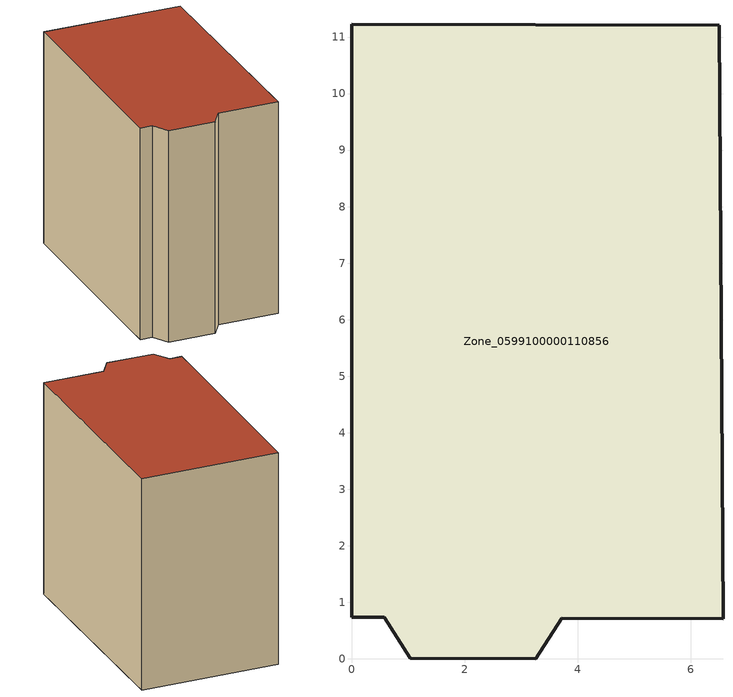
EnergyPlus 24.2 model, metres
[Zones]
Zone_0599100000110856
 floor ground (C_G): 0.58,0.74 0,0.74 0,11.23 6.5,11.21 6.57,0.71 3.72,0.72 3.26,0 1.04,0.01 z0
 wall outside (C_F): 3.26,0 3.72,0.72 6.57,0.71 6.5,11.21 0,11.23 0,0.74 0.58,0.74 1.04,0.01 3.26,0 z0:10.27
 roof outside (C_R): 3.72,0.72 6.57,0.71 6.5,11.21 0,11.23 0,0.74 0.58,0.74 1.04,0.01 3.26,0 z10.27
[BUILDING]
Pand.0599100000110856: North Axis=0; Terrain=City; Loads Convergence Tolerance Value=0.04; Temperature Convergence Tolerance Value=0.4; Solar Distribution=FullExterior; Maximum Number of Warmup Days=25; Minimum Number of Warmup Days=1
[Site:Location]
Rotterdam.The.Hague.AP_ZH_NLD Design_Conditions: Latitude=51.96; Longitude=4.45; Time Zone=1; Elevation=-4.5
[SITE:GROUNDTEMPERATURE:BUILDINGSURFACE]
18, 18, 18, 18, 18, 18, 18, 18, 18, 18, 18, 18
[MATERIAL] Thermal Absorptance=0.9; Solar Absorptance=0.7; Visible Absorptance=0.7
Name | Roughness | Thickness | Conductivity | Density | Specific Heat
G.TI.1946 | MediumSmooth | 0.15 | 1 | 540 | 1210
F.TI.1946 | Rough | 0.3 | 0.857143 | 1920 | 840
R.TI.1946 | MediumRough | 0.2 | 0.1 | 1500 | 1000
[CONSTRUCTION]
C_G: G.TI.1946
C_F: F.TI.1946
C_R: R.TI.1946
[ZONE]
Zone_0599100000110856: Type=1; Multiplier=1; Ceiling Height=Autocalculate; Volume=Autocalculate; Floor Area=autocalculate; Part of Total Floor Area=Yes
[ZONEINFILTRATION:DESIGNFLOWRATE]
Infil_Zone_0599100000110856: Zone or ZoneList or Space or SpaceList=Zone_0599100000110856; Schedule=AlwaysOn; Design Flow Rate Calculation Method=Flow/Area; Flow Rate per Floor Area=0.003; Constant Term Coefficient=1; Temperature Term Coefficient=0; Velocity Term Coefficient=0; Velocity Squared Term Coefficient=0
[HVACTEMPLATE:ZONE:IDEALLOADSAIRSYSTEM]
Zone_0599100000110856: Maximum Heating Supply Air Temperature=50; Minimum Cooling Supply Air Temperature=13; Maximum Heating Supply Air Humidity Ratio=0.0156; Minimum Cooling Supply Air Humidity Ratio=0.0077; Heating Limit=NoLimit; Cooling Limit=NoLimit; Dehumidification Control Type=ConstantSensibleHeatRatio; Cooling Sensible Heat Ratio=0.7; Dehumidification Setpoint=60; Humidification Control Type=None; Humidification Setpoint=30; Outdoor Air Method=None; Outdoor Air Flow Rate per Person=0.00944; Outdoor Air Flow Rate per Zone Floor Area=0; Outdoor Air Flow Rate per Zone=0; Demand Controlled Ventilation Type=None; Outdoor Air Economizer Type=NoEconomizer; Heat Recovery Type=None; Sensible Heat Recovery Effectiveness=0.7; Latent Heat Recovery Effectiveness=0.65
[ZONECONTROL:THERMOSTAT]
ThermostatControl_Zone_0599100000110856: Zone or ZoneList=Zone_0599100000110856; Control Type Schedule=DualSetpointControlType; Control 1=Thermostat_Zone_0599100000110856; Temperature Difference Between Cutout And Setpoint=0
[THERMOSTATSETPOINT:DUALSETPOINT]
Thermostat_Zone_0599100000110856: Heating Setpoint Temperature Schedule=HeatingSetpoint_Zone_0599100000110856; Cooling Setpoint Temperature Schedule=CoolingSetpoint_Zone_0599100000110856
[SCHEDULE:COMPACT]
HeatingSetpoint_Zone_0599100000110856: Through: 12/31, For: AllDays, Until: 24:00, 21
CoolingSetpoint_Zone_0599100000110856: Through: 12/31, For: AllDays, Until: 24:00, 24
DualSetpointControlType: Through: 12/31, For: AllDays, Until: 24:00, 4
AlwaysOn: Through: 12/31, For: AllDays, Until: 24:00, 1
